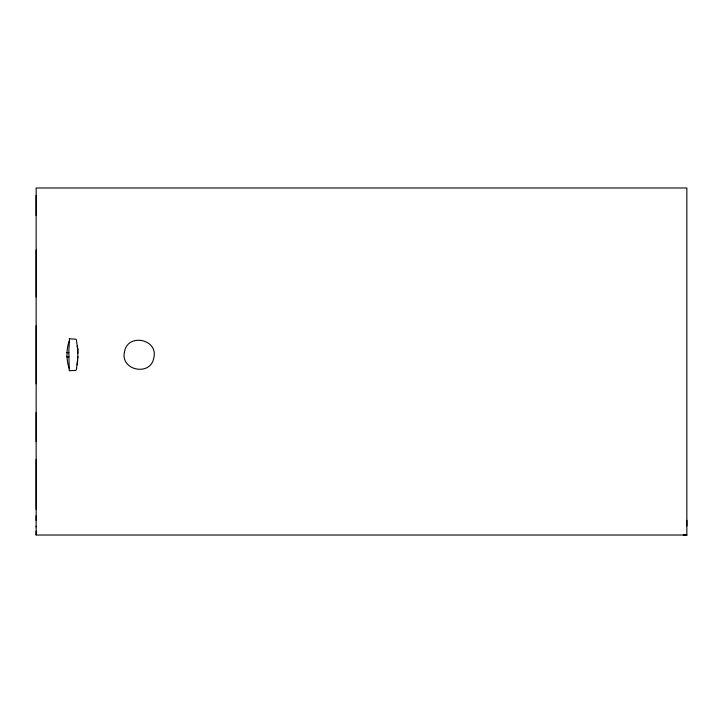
<?xml version="1.0" encoding="UTF-8"?>
<svg xmlns="http://www.w3.org/2000/svg" width="723" height="723" viewBox="0 0 723 723"><rect width="100%" height="100%" fill="white"/><g stroke="black" fill="none" stroke-linecap="round" stroke-linejoin="round"><path stroke-width="1.08" d="M36.15 534.93L36.15 531.17M36.15 526.85L36.15 526.208M36.15 520.569L36.15 515.897M36.15 509.245L36.15 459.376M36.15 441.482L36.15 412.679M36.15 383.796L36.15 325.784M36.15 296.945L36.15 249.941M36.15 215.571L36.15 195.418M686.85 525.983L686.85 520.37M69.462 338.78L68.812 351.794L69.254 370.727L75.635 370.411L76.394 369.778L77.885 356.647M77.849 358.165L77.804 350.357L76.421 339.828L75.653 339.177L69.309 338.78M77.741 359.837L77.253 364.826M66.715 352.688L68.902 352.67M66.742 356.864L68.929 356.846M36.15 532.209L36.15 187.98L686.85 187.98L686.85 535.02L36.15 535.02L36.15 533.14M69.182 341.22C66.218 349.173 66.236 360.37 69.182 368.332M36.24 532.119L36.665 532.119M685.901 535.02L686.85 535.02M683.325 535.02L685.793 535.02M686.281 535.02L686.76 535.02M77.75 349.805L77.352 345.965L77.804 350.357M77.858 351.541L77.885 353.077M124.501 351.884C119.973 370.619 150.935 376.719 153.854 357.668C158.382 338.933 127.42 332.833 124.501 351.884"/></g></svg>
